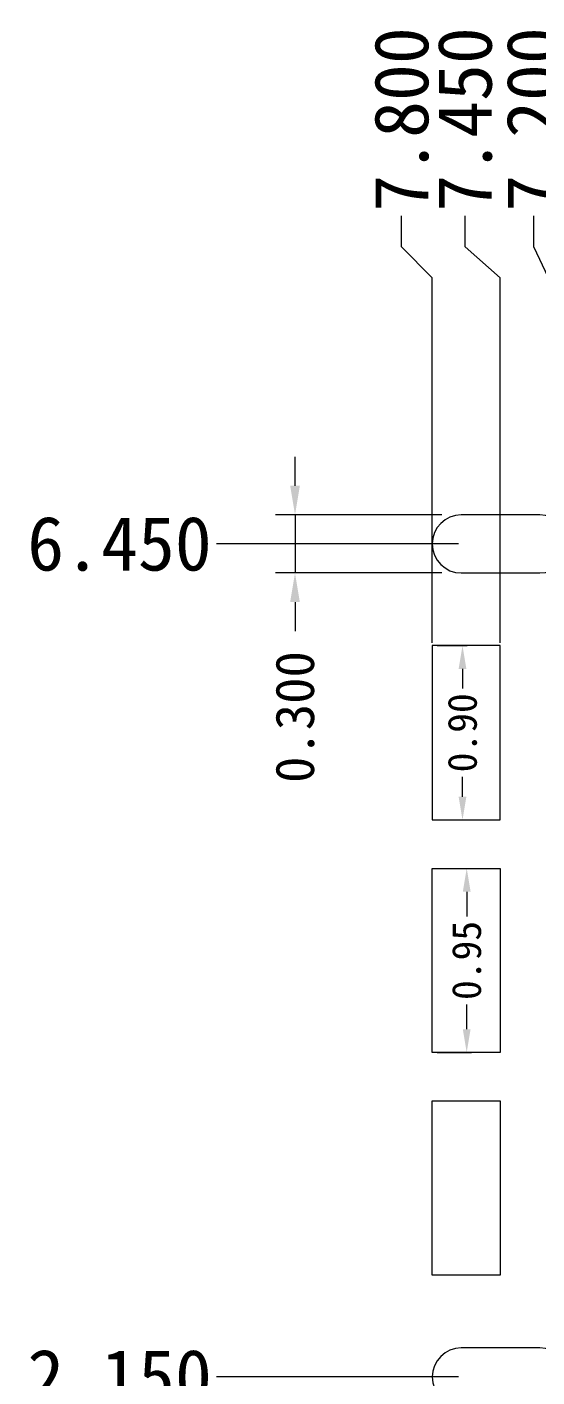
# Model space of a CAD drawing. Header units: millimetres. Extents: x -33.6 to -16.1, y -19.3 to 5.2.
# Drawn here: x -31.39 to -28.76, y -1.94 to 5.03 of the extents above; entities that cross this region are included whole.
import ezdxf

# ---------------------------------------------------------------- set-up
doc = ezdxf.new("R2010")
doc.units = ezdxf.units.MM
doc.layers.get('Defpoints').update_dxf_attribs({"lineweight": 18})
doc.layers.add('标注', color=4, linetype='Continuous')
doc.styles.add('宋体', font='SimSun.ttf')
doc.dimstyles.new('ISO-25', dxfattribs={"dimtxt": 0.12, "dimasz": 0.18, "dimexe": 0.15, "dimexo": 0.1, "dimgap": 0.1, "dimtad": 1, "dimdec": 3, "dimzin": 0, "dimdsep": 46, "dimtxsty": '宋体', "dimcen": 1, "dimazin": 0, "dimtfac": 1, "dimtmove": 0, "dimatfit": 3, "dimfxl": 1, "dimarcsym": 0})
doc.dimstyles.new('St. ZB', dxfattribs={"dimtxt": 1.25, "dimasz": 0.8, "dimexe": 0.3, "dimexo": 0.2, "dimgap": 0.3, "dimtad": 0, "dimdec": 3, "dimzin": 0, "dimdsep": 46, "dimtxsty": '宋体', "dimcen": 0.09, "dimdle": 1.6, "dimclrd": 7, "dimclre": 1, "dimclrt": 256, "dimadec": 0, "dimazin": 0, "dimtfac": 1, "dimtdec": 3, "dimtmove": 0, "dimatfit": 3, "dimfxl": 1, "dimtolj": 1, "dimtzin": 0, "dimarcsym": 0})

# ---------------------------------------------------------------- blocks, each defined once
blk = doc.blocks.new('*D26')
at = {"layer": 'Defpoints', "color": 0, "transparency": 16777216}
for p in [(2285.59, 728.5152), (2286.8525, 728.5152), (2294.5025, 726.3652)]:
    blk.add_point(p, dxfattribs=at)
at = {"layer": '标注', "color": 0, "linetype": 'Continuous', "lineweight": 5, "transparency": 16777216}
blk.add_line((2286.8375, 728.5152), (2285.59, 728.5152), dxfattribs=at)
at = {"layer": '标注', "color": 0, "lineweight": 13, "transparency": 16777216, "insert": (2285.0897, 728.5152), "char_height": 0.28, "attachment_point": 5, "style": '宋体'}
blk.add_mtext('2.150', dxfattribs=at)
blk = doc.blocks.new('*D27')
at = {"layer": 'Defpoints', "color": 0, "transparency": 16777216}
for p in [(2285.59, 732.8152), (2286.8525, 732.8152), (2294.5025, 726.3652)]:
    blk.add_point(p, dxfattribs=at)
at = {"layer": '标注', "color": 0, "linetype": 'Continuous', "lineweight": 5, "transparency": 16777216}
blk.add_line((2286.8375, 732.8152), (2285.59, 732.8152), dxfattribs=at)
at = {"layer": '标注', "color": 0, "lineweight": 13, "transparency": 16777216, "insert": (2285.089, 732.8152), "char_height": 0.28, "attachment_point": 5, "style": '宋体'}
blk.add_mtext('6.450', dxfattribs=at)
blk = doc.blocks.new('*D13')
at = {"layer": 'Defpoints', "color": 0, "transparency": 16777216}
for p in [(2286.8718, 734.5081), (2287.0525, 732.2902), (2294.5025, 730.6652)]:
    blk.add_point(p, dxfattribs=at)
at = {"layer": '标注', "color": 0, "linetype": 'Continuous', "lineweight": 5, "transparency": 16777216}
for p, q in [((2286.8718, 734.3481), (2286.8718, 734.5081)), ((2287.0525, 734.1881), (2286.8718, 734.3481)), ((2287.0525, 732.3052), (2287.0525, 734.1881))]:
    blk.add_line(p, q, dxfattribs=at)
at = {"layer": '标注', "color": 0, "lineweight": 13, "transparency": 16777216, "insert": (2286.8718, 735.006), "char_height": 0.28, "attachment_point": 5, "rotation": 90, "style": '宋体'}
blk.add_mtext('7.450', dxfattribs=at)
blk = doc.blocks.new('*D29')
at = {"layer": 'Defpoints', "color": 0, "transparency": 16777216}
for p in [(2286.5446, 734.5081), (2286.7025, 732.2902), (2294.5025, 730.6652)]:
    blk.add_point(p, dxfattribs=at)
at = {"layer": '标注', "color": 0, "linetype": 'Continuous', "lineweight": 5, "transparency": 16777216}
for p, q in [((2286.5446, 734.3481), (2286.5446, 734.5081)), ((2286.7025, 734.1881), (2286.5446, 734.3481)), ((2286.7025, 732.3052), (2286.7025, 734.1881))]:
    blk.add_line(p, q, dxfattribs=at)
at = {"layer": '标注', "color": 0, "lineweight": 13, "transparency": 16777216, "insert": (2286.5446, 735.006), "char_height": 0.28, "attachment_point": 5, "rotation": 90, "style": '宋体'}
blk.add_mtext('7.800', dxfattribs=at)
blk = doc.blocks.new('*D15')
at = {"layer": 'Defpoints', "color": 0, "ltscale": 0.1, "transparency": 16777216}
for p in [(2286.7025, 732.2902), (2286.7025, 731.3902), (2286.8587, 731.3902)]:
    blk.add_point(p, dxfattribs=at)
at = {"layer": '标注', "color": 4, "linetype": 'Continuous', "lineweight": 5, "ltscale": 0.1, "transparency": 16777216}
for p, q in [((2286.7275, 732.2902), (2286.8837, 732.2902)), ((2286.8587, 732.1702), (2286.8587, 732.0681)), ((2286.8587, 731.5102), (2286.8587, 731.6123)), ((2286.7275, 731.3902), (2286.8837, 731.3902))]:
    blk.add_line(p, q, dxfattribs=at)
at = {"layer": '标注', "color": 4, "ltscale": 0.1, "transparency": 16777216}
for points in [[(2286.8387, 732.1702), (2286.8787, 732.1702), (2286.8587, 732.2902)], [(2286.8387, 731.5102), (2286.8787, 731.5102), (2286.8587, 731.3902)]]:
    blk.add_solid(points, dxfattribs=at)
at = {"layer": '标注', "lineweight": 13, "ltscale": 0.1, "transparency": 16777216, "insert": (2286.8587, 731.8402), "char_height": 0.15, "attachment_point": 5, "rotation": 90, "style": '宋体'}
blk.add_mtext('\\A1;0.90', dxfattribs=at)
blk = doc.blocks.new('*D35')
at = {"layer": 'Defpoints', "color": 0, "ltscale": 0.1, "transparency": 16777216}
for p in [(2286.7025, 731.1402), (2286.7025, 730.1902), (2286.8805, 730.1902)]:
    blk.add_point(p, dxfattribs=at)
at = {"layer": '标注', "color": 4, "linetype": 'Continuous', "lineweight": 5, "ltscale": 0.1, "transparency": 16777216}
for p, q in [((2286.7275, 731.1402), (2286.9055, 731.1402)), ((2286.8805, 731.0202), (2286.8805, 730.8919)), ((2286.8805, 730.3102), (2286.8805, 730.4385)), ((2286.7275, 730.1902), (2286.9055, 730.1902))]:
    blk.add_line(p, q, dxfattribs=at)
at = {"layer": '标注', "color": 4, "ltscale": 0.1, "transparency": 16777216}
for points in [[(2286.8605, 731.0202), (2286.9005, 731.0202), (2286.8805, 731.1402)], [(2286.8605, 730.3102), (2286.9005, 730.3102), (2286.8805, 730.1902)]]:
    blk.add_solid(points, dxfattribs=at)
at = {"layer": '标注', "lineweight": 13, "ltscale": 0.1, "transparency": 16777216, "insert": (2286.8805, 730.6652), "char_height": 0.15, "attachment_point": 5, "rotation": 90, "style": '宋体'}
blk.add_mtext('\\A1;0.95', dxfattribs=at)
blk = doc.blocks.new('*D16')
at = {"layer": 'Defpoints', "color": 0, "transparency": 16777216}
for p in [(2287.2272, 734.5081), (2287.3025, 732.3102), (2294.5025, 730.6652)]:
    blk.add_point(p, dxfattribs=at)
at = {"layer": '标注', "color": 0, "linetype": 'Continuous', "lineweight": 5, "transparency": 16777216}
for p, q in [((2287.2272, 734.3481), (2287.2272, 734.5081)), ((2287.3025, 734.1881), (2287.2272, 734.3481)), ((2287.3025, 732.3252), (2287.3025, 734.1881))]:
    blk.add_line(p, q, dxfattribs=at)
at = {"layer": '标注', "color": 0, "lineweight": 13, "transparency": 16777216, "insert": (2287.2272, 735.006), "char_height": 0.28, "attachment_point": 5, "rotation": 90, "style": '宋体'}
blk.add_mtext('7.200', dxfattribs=at)
blk = doc.blocks.new('*D47')
at = {"layer": 'Defpoints', "color": 0, "transparency": 16777216}
for p in [(2286.8525, 732.9652), (2285.9946, 732.6652), (2286.8525, 732.6652)]:
    blk.add_point(p, dxfattribs=at)
at = {"layer": '标注', "color": 4, "linetype": 'Continuous', "lineweight": 5, "ltscale": 0.1, "transparency": 16777216}
for p, q in [((2285.9946, 733.1152), (2285.9946, 733.2652)), ((2286.7525, 732.9652), (2285.8946, 732.9652)), ((2285.9946, 732.9652), (2285.9946, 732.6652)), ((2286.7525, 732.6652), (2285.8946, 732.6652)), ((2285.9946, 732.5152), (2285.9946, 732.3652))]:
    blk.add_line(p, q, dxfattribs=at)
at = {"layer": '标注', "color": 4, "transparency": 16777216}
for points in [[(2285.9696, 733.1152), (2286.0196, 733.1152), (2285.9946, 732.9652)], [(2286.0196, 732.5152), (2285.9696, 732.5152), (2285.9946, 732.6652)]]:
    blk.add_solid(points, dxfattribs=at)
at = {"layer": '标注', "lineweight": 13, "transparency": 16777216, "insert": (2285.9946, 731.9216), "char_height": 0.2, "attachment_point": 5, "rotation": 90, "style": '宋体'}
blk.add_mtext('\\A1;0.300', dxfattribs=at)

msp = doc.modelspace()

# ---------------------------------------------------------------- linework, layer by layer
at = {"lineweight": 13, "ltscale": 10, "elevation": -0.0291}
for points in [[(-28.74188, 2.51044), (-29.14688, 2.51044, 1), (-29.14688, 2.21044), (-28.74188, 2.21044, 1)], [(-28.74188, -1.78956), (-29.14688, -1.78956, 1), (-29.14688, -2.08956), (-28.74188, -2.08956, 1)]]:
    msp.add_lwpolyline(points, format="xyb", close=True, dxfattribs=at)
for points in [[(-29.29688, 0.93544), (-28.94688, 0.93544), (-28.94688, 1.83544), (-29.29688, 1.83544)], [(-29.29688, 0.68544), (-28.94688, 0.68544), (-28.94688, -0.26456), (-29.29688, -0.26456)], [(-28.94688, -0.51456), (-28.94688, -1.41456), (-29.29688, -1.41456), (-29.29688, -0.51456)]]:
    msp.add_lwpolyline(points, close=True, dxfattribs=at)

# ---------------------------------------------------------------- dimensions: what is measured, and where the dimension line sits
at = {"layer": '标注', "lineweight": 13}
for feature_location, offset, dtype, origin, picture, middle in [((-29.29688, 1.83544, -0.0291), (-0.15786, 2.21795), 1, (-21.49688, 0.21044, -0.0291), '*D29', (-29.45474, 4.55126, -0.0291)), ((-28.94688, 1.83544, -0.0291), (-0.18068, 2.21795), 1, (-21.49688, 0.21044, -0.0291), '*D13', (-29.12756, 4.55126, -0.0291)), ((-28.69688, 1.85544, -0.0291), (-0.07525, 2.19795), 1, (-21.49688, 0.21044, -0.0291), '*D16', (-28.77213, 4.55126, -0.0291)), ((-29.14688, 2.36044, -0.0291), (-1.26251, 0), 0, (-21.49688, -4.08956, -0.0291), '*D27', (-30.9104, 2.36044, -0.0291)), ((-29.14688, -1.93956, -0.0291), (-1.26251, 0), 0, (-21.49688, -4.08956, -0.0291), '*D26', (-30.90961, -1.93956, -0.0291))]:
    dim = msp.add_ordinate_dim(feature_location=feature_location, offset=offset, dtype=dtype, origin=origin, dimstyle='ISO-25', override={"dimtxt": 0.28, "dimasz": 0.08, "dimexe": 0.015, "dimexo": 0.015, "dimgap": 0.02, "dimtad": 0, "dimtoh": 1, "dimdec": 3, "dimzin": 1, "dimdsep": 46, "dimtxsty": '宋体', "dimcen": 0.1, "dimtp": 0.025, "dimtm": 0.025, "dimtdec": 3, "dimlwe": 5}, dxfattribs=at)
    dim.commit()
    dim.dimension.update_dxf_attribs({"geometry": picture, "text_midpoint": middle, "insert": (-2315.99936, -730.45476, -0.0291)})
at = {"layer": '标注', "lineweight": 13, "ltscale": 0.1}
for base, p1, p2, override, picture, middle in [((-30.00473, 2.21044, -0.0291), (-29.14688, 2.51044, -0.0291), (-29.14688, 2.21044, -0.0291), {"dimtxt": 0.2, "dimasz": 0.15, "dimexe": 0.1, "dimexo": 0.1, "dimgap": 0.1, "dimsah": 1, "dimclrd": 4, "dimclre": 4, "dimlwd": 5, "dimlwe": 5}, '*D47', (-30.00473, 1.46686, -0.0291)), ((-29.11882, -0.26456, -0.0291), (-29.29688, 0.68544, -0.0291), (-29.29688, -0.26456, -0.0291), {"dimtxt": 0.15, "dimasz": 0.12, "dimexe": 0.025, "dimexo": 0.025, "dimgap": 0.025, "dimdec": 2, "dimsah": 1, "dimclrd": 4, "dimclre": 4, "dimlwd": 5, "dimlwe": 5}, '*D35', (-29.11882, 0.21044, -0.0291))]:
    dim = msp.add_linear_dim(base=base, p1=p1, p2=p2, angle=90, dimstyle='St. ZB', override=override, dxfattribs=at)
    dim.commit()
    dim.dimension.update_dxf_attribs({"geometry": picture, "text_midpoint": middle, "insert": (-2315.99936, -730.45476, -0.0291)})
dim = msp.add_linear_dim(base=(-29.14065, 0.93544, -0.0291), p1=(-29.29688, 1.83544, -0.0291), p2=(-29.29688, 0.93544, -0.0291), angle=90, dimstyle='St. ZB', override={"dimtxt": 0.15, "dimasz": 0.12, "dimexe": 0.025, "dimexo": 0.025, "dimgap": 0.025, "dimdec": 2, "dimsah": 1, "dimclrd": 4, "dimclre": 4, "dimlwd": 5, "dimlwe": 5}, dxfattribs=at)
dim.commit()
dim.dimension.update_dxf_attribs({"geometry": '*D15', "text_midpoint": (-29.14065, 1.38544, -0.0291), "dimtype": 128, "insert": (-2315.99936, -730.45476, -0.0291)})

doc.saveas('drawing.dxf')
